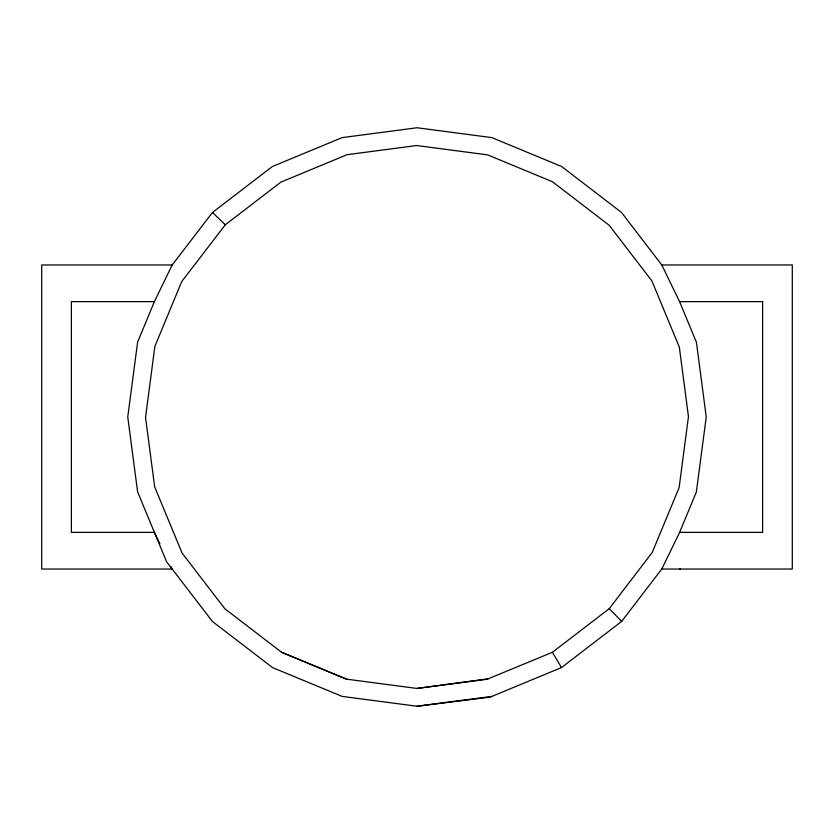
<?xml version="1.0" encoding="UTF-8"?>
<svg xmlns="http://www.w3.org/2000/svg" width="834" height="834" viewBox="0 0 834 834"><rect width="100%" height="100%" fill="white"/><g stroke="black" fill="none" stroke-linecap="round" stroke-linejoin="round"><path stroke-width="1.25" d="M154.384 301.627L137.61 342.138L127.758 417L137.61 491.862L166.591 561.772L212.409 621.466L272.53 667.586L342.138 696.39L417 706.242L490.079 697.151L561.47 667.586L621.653 621.403L661.789 569.038L679.627 532.373L696.348 492.029L706.242 417L696.432 342.305L679.585 301.627L661.779 264.962L621.528 212.472L561.626 166.508L491.862 137.61L417 127.758L342.138 137.61L272.374 166.508L212.472 212.472L172.2 264.962L154.384 301.627L71.37 301.627L71.37 532.373L154.384 532.373L159.951 543.831M225.316 224.763L181.708 281.6L154.874 346.36L145.533 417.386L154.676 486.889L182.093 553.067L224.763 608.684L281.6 652.292L346.36 679.126L417 688.446L487.254 679.199L552.4 652.292L609.237 608.684L652.209 552.515L679.126 487.64L688.467 416.614L679.324 347.111L651.907 280.933L609.237 225.316L552.4 181.708L487.64 154.874L416.614 145.533L347.111 154.676L280.933 182.093L225.316 224.763L212.472 212.472M417 688.446L488.026 678.855M417 706.242L491.862 696.39M172.2 264.962L41.7 264.962L41.7 569.038L172.19 569.038L171.085 566.745M661.779 264.962L792.3 264.962L792.3 569.038L661.789 569.038M679.585 301.627L762.63 301.627L762.63 532.373L679.616 532.373M281.6 652.292L346.746 679.199M679.627 568.621L680.336 569.038M609.237 608.684L621.653 621.403M552.4 652.292L561.47 667.586"/></g></svg>
